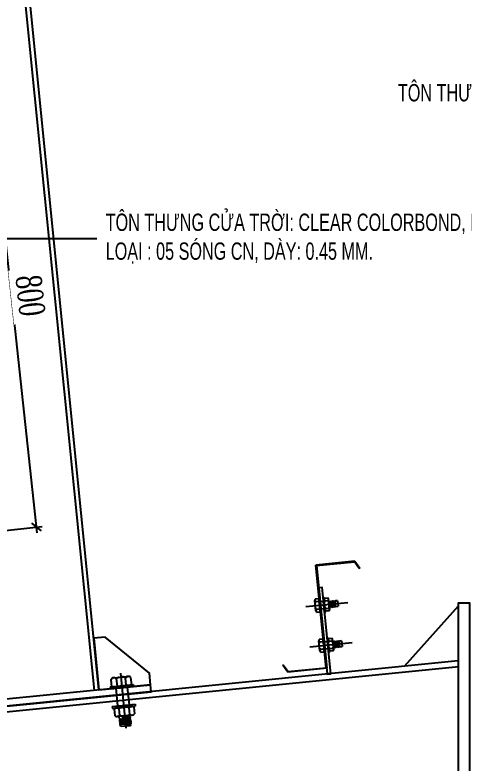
# Model space of a CAD drawing. Header units: inches. Extents: x 315041 to 662841, y -45540 to -35018.
# Drawn here: x 329827.6 to 329905.4, y -36985.7 to -36856 of the extents above; entities that cross this region are included whole.
import ezdxf

# ---------------------------------------------------------------- set-up
doc = ezdxf.new("R2010")
doc.units = ezdxf.units.IN
doc.header["$MEASUREMENT"] = 0
for name, color, linetype in [('2', 2, 'Continuous'), ('251', 251, 'Continuous'), ('2NET-VE', 8, 'Continuous'), ('3', 3, 'Continuous'), ('5', 5, 'Continuous'), ('7', 7, 'Continuous'), ('8', 8, 'Continuous'), ('GIANG', 1, 'Continuous')]:
    doc.layers.add(name, color=color, linetype=linetype)
doc.styles.add('ST1', font='times.ttf', dxfattribs={"width": 0.7})
doc.styles.add('ST1H', font='vnshxh.shx', dxfattribs={"width": 0.7})
doc.dimstyles.new('10', dxfattribs={"dimtxt": 4.5, "dimasz": 1.5, "dimexe": 1, "dimexo": 0, "dimgap": 1, "dimtad": 1, "dimdec": 0, "dimlfac": 10, "dimzin": 0, "dimdsep": 46, "dimtxsty": 'ST1', "dimblk": 'OBLIQUE', "dimcen": 1, "dimdle": 1, "dimclrd": 8, "dimclre": 8, "dimclrt": 3, "dimadec": 0, "dimazin": 0, "dimtfac": 1, "dimtdec": 0, "dimtix": 1, "dimtofl": 0, "dimtmove": 1, "dimatfit": 3, "dimfxl": 0, "dimtfill": 1, "dimtolj": 1, "dimtzin": 0, "dimlwd": -1, "dimlwe": -1, "dimarcsym": 1})
doc.dimstyles.new('3', dxfattribs={"dimtxt": 3.5, "dimasz": 1.8, "dimexe": 1, "dimexo": 0, "dimgap": 1, "dimtad": 1, "dimdec": 0, "dimlfac": 3, "dimzin": 0, "dimdsep": 46, "dimtxsty": 'ST1H', "dimblk": 'OBLIQUE', "dimcen": 1, "dimdle": 1, "dimclrd": 8, "dimclre": 8, "dimclrt": 3, "dimadec": 0, "dimazin": 0, "dimtfac": 1, "dimtdec": 0, "dimtix": 1, "dimtofl": 0, "dimtmove": 1, "dimatfit": 3, "dimfxl": 0.18, "dimtolj": 1, "dimtzin": 0, "dimlwd": -1, "dimlwe": -1, "dimarcsym": 1})

# ---------------------------------------------------------------- blocks, each defined once
blk = doc.blocks.new('bllkm24')
at = {"layer": '251', "linetype": 'Continuous'}
h = blk.add_hatch(color=256, dxfattribs=at)
h.paths.add_polyline_path([(0.0303, 0.0634, -0.240581), (0.0498, 0.0737), (0.0108, 0.0737, -0.240581)])
h.paths.add_polyline_path([(-0.0498, 0.0737, -0.240581), (-0.0303, 0.0634, -0.240581), (-0.0108, 0.0737)])
h = blk.add_hatch(color=256, dxfattribs=at)
h.paths.add_polyline_path([(-0.0347, -0.1893, -0.192582), (-0.052, -0.1962), (-0.0173, -0.1962, -0.192582)])
h.paths.add_polyline_path([(-0.0173, -0.1362), (-0.052, -0.1362, -0.192582), (-0.0347, -0.1431, -0.192582)])
h.paths.add_polyline_path([(0.0173, -0.1362, -0.192582), (0.0347, -0.1431, -0.192582), (0.052, -0.1362)])
h.paths.add_polyline_path([(0.0347, -0.1893, -0.192582), (0.0173, -0.1962), (0.052, -0.1962, -0.192582)])
blk.add_line((0.0303, 0.0137), (0.0303, 0.0635), dxfattribs=at)
at = {"layer": '5', "linetype": 'Continuous', "ltscale": 0.2}
blk.add_line((0, 0.1011), (0, -0.2832), dxfattribs=at)
at = {"layer": '8', "linetype": 'Continuous'}
for p, q in [((-0.0693, 0.0137), (-0.0693, 0.0644)), ((-0.0498, 0.0737), (0.0498, 0.0737)), ((-0.0303, 0.0137), (-0.0303, 0.0635)), ((0.0693, 0.0137), (0.0693, 0.0644)), ((-0.0797, 0.0137), (0.0797, 0.0137)), ((-0.0797, 0.0137), (-0.0797, 0)), ((-0.0797, 0), (0.0797, 0)), ((-0.04, -0.1225), (-0.04, 0)), ((0.04, -0.1225), (0.04, 0)), ((0.0797, 0.0137), (0.0797, 0)), ((-0.0797, -0.1225), (0.0797, -0.1225)), ((-0.0797, -0.1225), (-0.0797, -0.1362)), ((-0.0797, -0.1362), (0.0797, -0.1362)), ((-0.0693, -0.1431), (-0.0693, -0.1893)), ((0.0485, -0.1362), (-0.0485, -0.1362)), ((-0.0347, -0.1431), (-0.0347, -0.1893)), ((-0.0347, -0.1431), (-0.0347, -0.1893)), ((0.0347, -0.1431), (0.0347, -0.1893)), ((0.0693, -0.1431), (0.0693, -0.1893)), ((0.0797, -0.1225), (0.0797, -0.1362)), ((0.052, -0.1962), (-0.052, -0.1962)), ((-0.04, -0.2093), (-0.04, -0.1962)), ((0.04, -0.2053), (-0.02, -0.2053)), ((-0.02, -0.2053), (0.032, -0.2105)), ((0.032, -0.2105), (0.04, -0.2053)), ((0.04, -0.2053), (0.04, -0.1962)), ((-0.032, -0.2161), (-0.04, -0.2093)), ((-0.04, -0.2573), (-0.032, -0.2521)), ((-0.032, -0.2641), (-0.04, -0.2573)), ((0.04, -0.2173), (0.032, -0.2105)), ((0.032, -0.2225), (0.04, -0.2173)), ((0.036, -0.2619), (0.032, -0.2585)), ((-0.032, -0.2641), (0, -0.266)), ((-0.032, -0.2641), (-0.032, -0.2681)), ((0.032, -0.2681), (-0.032, -0.2681)), ((0, -0.2681), (0, -0.266)), ((0, -0.266), (0, -0.2681)), ((0.032, -0.2681), (0.036, -0.2619))]:
    blk.add_line(p, q, dxfattribs=at)
for points in [[(-0.032, -0.2281), (-0.04, -0.2213), (-0.032, -0.2161), (0.032, -0.2225), (0.04, -0.2293), (0.032, -0.2345)], [(-0.032, -0.2401), (-0.04, -0.2333), (-0.032, -0.2281), (0.032, -0.2345), (0.04, -0.2413), (0.032, -0.2465)], [(-0.032, -0.2521), (-0.04, -0.2453), (-0.032, -0.2401), (0.032, -0.2465), (0.04, -0.2533), (0.032, -0.2585)]]:
    blk.add_lwpolyline(points, close=True, dxfattribs=at)
for centre, radius, start, end in [((-0.0502, 0.0495), 0.0243, 35.0994, 142.2338), ((-0.0105, 0.0495), 0.0243, 89.2082, 144.9006), ((0.0105, 0.0495), 0.0243, 35.0994, 90.7918), ((0.0502, 0.0495), 0.0243, 37.7662, 144.9006), ((-0.052, -0.1613), 0.0251, 46.3972, 133.6028), ((-0.0173, -0.1613), 0.0251, 90, 133.6028), ((0.0173, -0.1613), 0.0251, 46.3972, 90), ((0.052, -0.1613), 0.0251, 46.3972, 133.6028), ((-0.052, -0.1711), 0.0251, 226.3972, 313.6028), ((-0.0173, -0.1711), 0.0251, 226.3972, 270), ((0.0173, -0.1711), 0.0251, 270, 313.6028), ((0.052, -0.1711), 0.0251, 226.3972, 313.6028)]:
    blk.add_arc(centre, radius, start, end, dxfattribs=at)
blk = doc.blocks.new('*U235')
at = {"layer": '2NET-VE', "ltscale": 0.5}
for p, q in [((0, 8.3), (9.5, 8.3)), ((22.9, 7.4), (22.9, 7.4)), ((0, -8.3), (9.5, -8.3)), ((22.9, -7.4), (22.9, -7.4))]:
    blk.add_line(p, q, dxfattribs=at)
at = {"layer": '7', "linetype": 'Continuous'}
for p, q in [((21.9, 6.4), (23.1, 7.7)), ((22.3, -6.4), (23.8, 6.4)), ((23.1, 7.7), (23.8, 6.4)), ((23.8, 6.4), (25.1, 7.7)), ((24.3, -6.4), (25.8, 6.4)), ((25.1, 7.7), (25.8, 6.4)), ((25.8, 6.4), (27, 7.7)), ((26.2, -6.4), (27.7, 6.4)), ((27, 7.7), (27.7, 6.4)), ((27.7, 6.4), (28.9, 7.7)), ((28.1, -6.4), (29.6, 6.4)), ((28.9, 7.7), (29.6, 6.4)), ((29.6, 6.4), (30.9, 7.7)), ((30.1, -6.4), (31.6, 6.4)), ((30.1, -6.4), (31.6, 6.4)), ((30.9, 7.7), (31.6, 6.4)), ((31.6, 6.4), (32.8, 7.7)), ((32, -6.4), (33.5, 6.4)), ((32.8, 7.7), (33.5, 6.4)), ((33.5, 6.4), (34.7, 7.7)), ((33.9, -6.4), (35.4, 6.4)), ((33.9, -6.4), (35.4, 6.4)), ((33.9, -6.4), (35.4, 6.4)), ((34.7, 7.7), (35.4, 6.4)), ((35.4, 6.4), (36.7, 7.7)), ((35.9, -6.4), (37.4, 6.4)), ((36.7, 7.7), (37.4, 6.4)), ((41.9, 6.4), (37.4, 6.4)), ((41.9, 6.4), (41.9, -6.4)), ((22.1, -6.4), (21.7, -6.4)), ((22.3, -6.4), (21.9, -6.4)), ((22.3, -6.4), (23.1, -7.7)), ((23.1, -7.7), (24.3, -6.4)), ((24.3, -6.4), (25, -7.7)), ((25, -7.7), (26.2, -6.4)), ((26.2, -6.4), (26.9, -7.7)), ((26.9, -7.7), (28.1, -6.4)), ((28.1, -6.4), (28.9, -7.7)), ((28.9, -7.7), (30.1, -6.4)), ((30.1, -6.4), (30.8, -7.7)), ((30.8, -7.7), (32, -6.4)), ((32, -6.4), (32.7, -7.7)), ((32.7, -7.7), (33.9, -6.4)), ((33.9, -6.4), (34.7, -7.7)), ((34.7, -7.7), (35.9, -6.4)), ((35.9, -6.4), (41.9, -6.4))]:
    blk.add_line(p, q, dxfattribs=at)
at = {"layer": '8', "linetype": 'Continuous'}
for p, q in [((9.5, -17.6), (9.5, 17.6)), ((9.5, 17.6), (11.4, 17.6)), ((11.4, -17.6), (11.4, 17.6)), ((-10.2, 8.8), (-10.2, 11.9)), ((-10.2, -11.9), (-10.2, 11.9)), ((-0.9, 14.9), (-9.3, 14.9)), ((-1.4, 8.8), (-8.9, 8.8)), ((0, 8.8), (0, 11.9)), ((0, -11.9), (0, 11.9)), ((11.4, 8.8), (11.4, 11.9)), ((11.4, -11.9), (11.4, 11.9)), ((12.3, 14.9), (20.7, 14.9)), ((12.8, 8.8), (20.3, 8.8)), ((21.7, 8.8), (21.7, 11.9)), ((21.7, -11.9), (21.7, 11.9)), ((-10.2, -8.8), (-10.2, -11.9)), ((-9.3, -14.9), (-0.9, -14.9)), ((-1.4, -8.8), (-8.9, -8.8)), ((0, -8.8), (0, -11.9)), ((11.4, -8.8), (11.4, -11.9)), ((20.7, -14.9), (12.3, -14.9)), ((12.8, -8.8), (20.3, -8.8)), ((21.7, -8.8), (21.7, -11.9)), ((9.5, -17.6), (11.4, -17.6))]:
    blk.add_line(p, q, dxfattribs=at)
at = {"layer": '8', "ltscale": 10}
blk.add_line((-32.8, 0), (65.5, 0), dxfattribs=at)
at = {"layer": '8', "linetype": 'Continuous'}
for centre, radius, start, end in [((-4.7, 11.9), 5.58, 146.602, 180), ((-6.1, 11.9), 4.1, 180, 228.5476), ((-6.1, 5.7), 4.1, 131.4524, 180), ((-4.1, 11.9), 4.1, 311.4524, 0), ((-4.1, 5.7), 4.1, 0, 48.5476), ((-5.6, 11.9), 5.58, 0, 33.398), ((17, 11.9), 5.58, 146.602, 180), ((15.5, 11.9), 4.1, 180, 228.5476), ((15.5, 5.7), 4.1, 131.4524, 180), ((17.6, 11.9), 4.1, 311.4524, 0), ((17.6, 5.7), 4.1, 0, 48.5476), ((16.1, 11.9), 5.58, 0, 33.398), ((-6.1, -5.7), 4.1, 180, 228.5476), ((-6.1, -11.9), 4.1, 131.4524, 180), ((-4.7, -11.9), 5.58, 180, 213.398), ((-4.1, -5.7), 4.1, 311.4524, 0), ((-4.1, -11.9), 4.1, 0, 48.5476), ((-5.6, -11.9), 5.58, 326.602, 0), ((15.5, -5.7), 4.1, 180, 228.5476), ((15.5, -11.9), 4.1, 131.4524, 180), ((17, -11.9), 5.58, 180, 213.398), ((17.6, -5.7), 4.1, 311.4524, 0), ((17.6, -11.9), 4.1, 0, 48.5476), ((16.1, -11.9), 5.58, 326.602, 0)]:
    blk.add_arc(centre, radius, start, end, dxfattribs=at)
blk = doc.blocks.new('*U234')
at = {"layer": '2NET-VE', "ltscale": 0.5}
for p, q in [((0, 8.3), (9.5, 8.3)), ((22.9, 7.4), (22.9, 7.4)), ((0, -8.3), (9.5, -8.3)), ((22.9, -7.4), (22.9, -7.4))]:
    blk.add_line(p, q, dxfattribs=at)
at = {"layer": '7', "linetype": 'Continuous'}
for p, q in [((21.9, 6.4), (23.1, 7.7)), ((22.3, -6.4), (23.8, 6.4)), ((23.1, 7.7), (23.8, 6.4)), ((23.8, 6.4), (25.1, 7.7)), ((24.3, -6.4), (25.8, 6.4)), ((25.1, 7.7), (25.8, 6.4)), ((25.8, 6.4), (27, 7.7)), ((26.2, -6.4), (27.7, 6.4)), ((27, 7.7), (27.7, 6.4)), ((27.7, 6.4), (28.9, 7.7)), ((28.1, -6.4), (29.6, 6.4)), ((28.9, 7.7), (29.6, 6.4)), ((29.6, 6.4), (30.9, 7.7)), ((30.1, -6.4), (31.6, 6.4)), ((30.1, -6.4), (31.6, 6.4)), ((30.9, 7.7), (31.6, 6.4)), ((31.6, 6.4), (32.8, 7.7)), ((32, -6.4), (33.5, 6.4)), ((32.8, 7.7), (33.5, 6.4)), ((33.5, 6.4), (34.7, 7.7)), ((33.9, -6.4), (35.4, 6.4)), ((33.9, -6.4), (35.4, 6.4)), ((33.9, -6.4), (35.4, 6.4)), ((34.7, 7.7), (35.4, 6.4)), ((35.4, 6.4), (36.7, 7.7)), ((35.9, -6.4), (37.4, 6.4)), ((36.7, 7.7), (37.4, 6.4)), ((41.9, 6.4), (37.4, 6.4)), ((41.9, 6.4), (41.9, -6.4)), ((22.1, -6.4), (21.7, -6.4)), ((22.3, -6.4), (21.9, -6.4)), ((22.3, -6.4), (23.1, -7.7)), ((23.1, -7.7), (24.3, -6.4)), ((24.3, -6.4), (25, -7.7)), ((25, -7.7), (26.2, -6.4)), ((26.2, -6.4), (26.9, -7.7)), ((26.9, -7.7), (28.1, -6.4)), ((28.1, -6.4), (28.9, -7.7)), ((28.9, -7.7), (30.1, -6.4)), ((30.1, -6.4), (30.8, -7.7)), ((30.8, -7.7), (32, -6.4)), ((32, -6.4), (32.7, -7.7)), ((32.7, -7.7), (33.9, -6.4)), ((33.9, -6.4), (34.7, -7.7)), ((34.7, -7.7), (35.9, -6.4)), ((35.9, -6.4), (41.9, -6.4))]:
    blk.add_line(p, q, dxfattribs=at)
at = {"layer": '8', "linetype": 'Continuous'}
for p, q in [((9.5, -17.6), (9.5, 17.6)), ((9.5, 17.6), (11.4, 17.6)), ((11.4, -17.6), (11.4, 17.6)), ((-10.2, 8.8), (-10.2, 11.9)), ((-10.2, -11.9), (-10.2, 11.9)), ((-0.9, 14.9), (-9.3, 14.9)), ((-1.4, 8.8), (-8.9, 8.8)), ((0, 8.8), (0, 11.9)), ((0, -11.9), (0, 11.9)), ((11.4, 8.8), (11.4, 11.9)), ((11.4, -11.9), (11.4, 11.9)), ((12.3, 14.9), (20.7, 14.9)), ((12.8, 8.8), (20.3, 8.8)), ((21.7, 8.8), (21.7, 11.9)), ((21.7, -11.9), (21.7, 11.9)), ((-10.2, -8.8), (-10.2, -11.9)), ((-9.3, -14.9), (-0.9, -14.9)), ((-1.4, -8.8), (-8.9, -8.8)), ((0, -8.8), (0, -11.9)), ((11.4, -8.8), (11.4, -11.9)), ((20.7, -14.9), (12.3, -14.9)), ((12.8, -8.8), (20.3, -8.8)), ((21.7, -8.8), (21.7, -11.9)), ((9.5, -17.6), (11.4, -17.6))]:
    blk.add_line(p, q, dxfattribs=at)
at = {"layer": '8', "ltscale": 10}
blk.add_line((-32.8, 0), (65.5, 0), dxfattribs=at)
at = {"layer": '8', "linetype": 'Continuous'}
for centre, radius, start, end in [((-4.7, 11.9), 5.58, 146.602, 180), ((-6.1, 11.9), 4.1, 180, 228.5476), ((-6.1, 5.7), 4.1, 131.4524, 180), ((-4.1, 11.9), 4.1, 311.4524, 0), ((-4.1, 5.7), 4.1, 0, 48.5476), ((-5.6, 11.9), 5.58, 0, 33.398), ((17, 11.9), 5.58, 146.602, 180), ((15.5, 11.9), 4.1, 180, 228.5476), ((15.5, 5.7), 4.1, 131.4524, 180), ((17.6, 11.9), 4.1, 311.4524, 0), ((17.6, 5.7), 4.1, 0, 48.5476), ((16.1, 11.9), 5.58, 0, 33.398), ((-6.1, -5.7), 4.1, 180, 228.5476), ((-6.1, -11.9), 4.1, 131.4524, 180), ((-4.7, -11.9), 5.58, 180, 213.398), ((-4.1, -5.7), 4.1, 311.4524, 0), ((-4.1, -11.9), 4.1, 0, 48.5476), ((-5.6, -11.9), 5.58, 326.602, 0), ((15.5, -5.7), 4.1, 180, 228.5476), ((15.5, -11.9), 4.1, 131.4524, 180), ((17, -11.9), 5.58, 180, 213.398), ((17.6, -5.7), 4.1, 311.4524, 0), ((17.6, -11.9), 4.1, 0, 48.5476), ((16.1, -11.9), 5.58, 326.602, 0)]:
    blk.add_arc(centre, radius, start, end, dxfattribs=at)
blk = doc.blocks.new('XM150')
at = {"layer": '2', "ltscale": 0.015}
for p, q in [((68.9, 180), (0.9, 180)), ((0.9, 1.1), (0.9, 180)), ((2, 178.9), (2, 0)), ((2, 178.9), (68.3, 178.9)), ((75.4, 166.5), (68.3, 178.9)), ((68.9, 180), (76.4, 167)), ((76.4, 167), (75.4, 166.5)), ((-73.5, 13), (-72.5, 13.5)), ((-66, 0), (-73.5, 13)), ((-72.5, 13.5), (-65.4, 1.1)), ((2, 0), (-66, 0)), ((-65.4, 1.1), (0.9, 1.1))]:
    blk.add_line(p, q, dxfattribs=at)
at = {"layer": '5'}
blk.add_lwpolyline([(8, -10), (8, 140), (2, 140), (2, -10), (8, -10)], close=True, dxfattribs=at)
at = {"layer": 'GIANG', "xscale": 0.7499999999999999, "yscale": 0.7499999999999999, "zscale": 0.7499999999999999}
for name, p in [('*U235', (0.9, 110)), ('*U234', (0.9, 40))]:
    blk.add_blockref(name, p, dxfattribs=at)
blk = doc.blocks.new('_Oblique')
at = {"color": 0, "linetype": 'ByBlock', "lineweight": -2}
blk.add_line((-0.5, -0.5), (0.5, 0.5), dxfattribs=at)
blk = doc.blocks.new('*D447')
at = {"color": 8, "linetype": 'Continuous', "transparency": 16777216}
for p, q in [((329822.55, -36864.25), (329831.38, -36945.77)), ((329796.31, -36868.1), (329823.65, -36865.13)), ((329804.93, -36947.63), (329832.27, -36944.67))]:
    blk.add_line(p, q, dxfattribs=at)
at = {"layer": 'Defpoints', "color": 0, "transparency": 16777216}
for p in [(329796.31, -36868.1), (329831.28, -36944.78), (329804.93, -36947.63)]:
    blk.add_point(p, dxfattribs=at)
at = {"color": 8, "transparency": 16777216, "xscale": 1.5, "yscale": 1.5, "zscale": 1.5}
for p, rotation in [((329822.66, -36865.24), 96.18310358066745), ((329831.28, -36944.78), 276.1831035806674)]:
    blk.add_blockref('_Oblique', p, dxfattribs=dict(at, rotation=rotation))
at = {"color": 3, "transparency": 16777216, "insert": (329830.24, -36904.66), "char_height": 4.5, "attachment_point": 5, "rotation": 276.1831, "style": 'ST1', "bg_fill": 3, "box_fill_scale": 1.25, "bg_fill_color": 256, "bg_fill_true_color": 13158600, "bg_fill_transparency": 4522052}
blk.add_mtext('\\A1;800', dxfattribs=at)
blk = doc.blocks.new('*D453')
at = {"color": 8, "linetype": 'Continuous', "transparency": 16777216}
blk.add_arc((329732.19, -36835.29), 13.95, 275.7106, 5.7106, dxfattribs=at)
at = {"layer": 'Defpoints', "color": 0, "transparency": 16777216}
for p in [(329906.52, -36817.85), (329731.4, -36835.37), (329732.11, -36834.49), (329740.07, -36914.09)]:
    blk.add_point(p, dxfattribs=at)
at = {"color": 8, "transparency": 16777216, "xscale": 1.5, "yscale": 1.5, "zscale": 1.5}
for p, rotation in [((329746.07, -36833.9), 95.71059313750655), ((329733.58, -36849.17), 185.7105931375782)]:
    blk.add_blockref('_Oblique', p, dxfattribs=dict(at, rotation=rotation))
at = {"color": 3, "transparency": 16777216, "insert": (329740.44, -36842.03), "char_height": 4.5, "attachment_point": 5, "rotation": 50.7106, "style": 'ST1', "bg_fill": 3, "box_fill_scale": 1.25, "bg_fill_color": 256, "bg_fill_true_color": 13158600, "bg_fill_transparency": 16682176}
blk.add_mtext('\\A1;90°', dxfattribs=at)
at = {"layer": 'Defpoints', "color": 0, "transparency": 16777216}
blk.add_point((329740.33, -36846.61), dxfattribs=at)

msp = doc.modelspace()

# ---------------------------------------------------------------- linework, layer by layer
at = {"layer": '2'}
for p, q in [((329842.143, -36973.0304), (329828.9289, -36840.8895)), ((329841.347, -36973.11), (329828.1329, -36840.9691)), ((329904.4423, -36958.5065), (329895.0352, -36968.935)), ((329904.4423, -36968.0065), (329621.7734, -36996.2734)), ((329904.5418, -36969.0015), (329621.7734, -36997.2783))]:
    msp.add_line(p, q, dxfattribs=at)
for points in [[(329904.4423, -37037.9561), (329906.4423, -37037.9561), (329906.4423, -36957.9561), (329904.4423, -36957.9561)], [(329843.2376, -36963.8761), (329841.2475, -36964.0751), (329842.143, -36973.0304), (329851.0984, -36972.1349), (329850.8994, -36970.1448)], [(329851.0984, -36972.1349), (329817.2671, -36975.518), (329817.3865, -36976.712), (329851.2178, -36973.3289)]]:
    msp.add_lwpolyline(points, close=True, dxfattribs=at)

# ---------------------------------------------------------------- block references
at = {"layer": '2', "xscale": 0.09999999984936618, "yscale": 0.09999999997671694, "zscale": 0.1, "rotation": 5.710593146625523}
msp.add_blockref('XM150', (329881.4383, -36969.2958), dxfattribs=at)
at = {"layer": '8', "xscale": 24.999999993614, "yscale": 24.99999999354986, "zscale": 24.9999999935558, "rotation": 5.710388194789397}
msp.add_blockref('bllkm24', (329846.1222, -36972.6325), dxfattribs=at)

# ---------------------------------------------------------------- next in the draw order: dimensions: what is measured, and where the dimension line sits
at = {"color": 8}
dim = msp.add_aligned_dim(p1=(329796.3094, -36868.0953), p2=(329804.9261, -36947.6323), distance=26.5032, dimstyle='10', dxfattribs=at)
dim.commit()
dim.dimension.update_dxf_attribs({"geometry": '*D447', "text_midpoint": (329830.2366, -36904.655)})

# ---------------------------------------------------------------- next in the draw order: dimensions: what is measured, and where the dimension line sits
dim = msp.add_angular_dim_2l(base=(329740.3328, -36846.6129), line1=((329740.0721, -36914.0943), (329732.1118, -36834.4914)), line2=((329731.3954, -36835.367), (329906.5219, -36817.8544)), dimstyle='10', dxfattribs=at)
dim.commit()
dim.dimension.update_dxf_attribs({"geometry": '*D453', "text_midpoint": (329740.4361, -36842.033)})

# ---------------------------------------------------------------- next in the draw order: texts
at = {"layer": '3', "insert": (329972.0117, -36872.3296), "char_height": 3, "attachment_point": 6, "style": 'ST1H', "bg_fill": 2}
msp.add_mtext('\\A1;t«n th\xadng cöa trêi: CLEAR COLORBOND, mµu: .........\\PLo¹i : 05 sãng cn, dµy: 0.45 mm.', dxfattribs=at)

# ---------------------------------------------------------------- next in the draw order: leaders
at = {"color": 9}
msp.add_leader([(329802.1837, -36922.3183), (329805.9389, -36894.7829), (329843.3055, -36894.7829)], dimstyle='3', override={"dimgap": 1, "dimtad": 0}, dxfattribs=at)

# ---------------------------------------------------------------- next in the draw order: texts
at = {"layer": '3', "insert": (329843.3055, -36894.7829), "char_height": 3, "attachment_point": 4, "style": 'ST1H', "bg_fill": 2}
msp.add_mtext('\\A1;t«n th\xadng cöa trêi: CLEAR COLORBOND, mµu: .........\\PLo¹i : 05 sãng cn, dµy: 0.45 mm.', dxfattribs=at)

doc.saveas('drawing.dxf')
